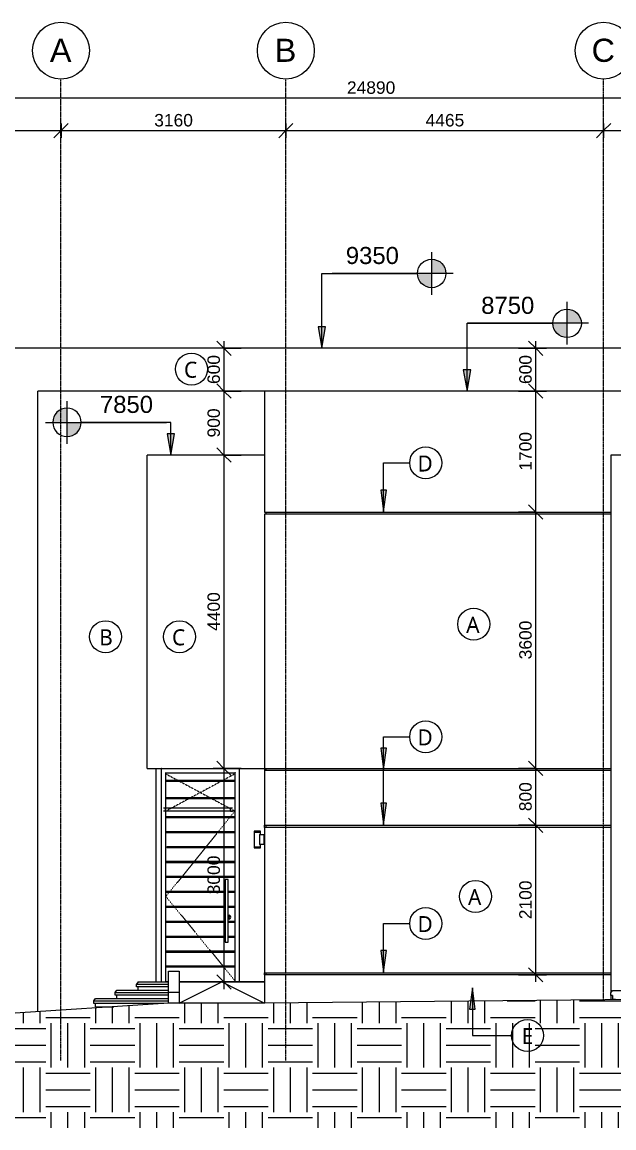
# Model space of a CAD drawing. Header units: millimetres. Extents: x -15568 to 101774, y -1636 to 15232.
# Drawn here: x 26998 to 35314, y -1600 to 13932 of the extents above; entities that cross this region are included whole.
import ezdxf

# ---------------------------------------------------------------- set-up
doc = ezdxf.new("R2010")
doc.units = ezdxf.units.MM
doc.linetypes.add('Dash', pattern=[6, 3, -3])
doc.linetypes.add('Grid Line', pattern=[22.225, 12.7, -3.175, 3.175, -3.175])
for name, color, linetype, lineweight in [('A-ANNO-DIMS', 211, 'Continuous', 9), ('A-ANNO-DIMS-100', 211, 'Continuous', 9), ('A-ANNO-NOTE', 131, 'Continuous', 9), ('A-DETL', 90, 'Continuous', 9), ('A-DETL-GENF', 92, 'Continuous', 9), ('A-DETL-THIN', 151, 'Continuous', 9), ('A-DOOR', 31, 'Continuous', 9), ('A-DOOR-FRAM', 31, 'Continuous', 9), ('A-FLOR-LEVL', 51, 'Continuous', 9), ('A-GENM', 13, 'Continuous', 9), ('A-WALL', 113, 'Continuous', 9), ('E-LITE-EQPM', 33, 'Continuous', 9), ('G-ANNO-DIMS', 111, 'Continuous', 9), ('I-FURN', 30, 'Continuous', 9), ('S-GRID', 1, 'Continuous', 9), ('S-GRID-IDEN', 1, 'Continuous', 9), ('S-STRS', 31, 'Continuous', 9)]:
    doc.layers.add(name, color=color, linetype=linetype, lineweight=lineweight)
doc.styles.add('Arial_2', font='arial.ttf', dxfattribs={"height": 325})
doc.styles.add('Arial_4', font='arial.ttf', dxfattribs={"height": 240})
doc.styles.add('Arial_7', font='arial.ttf', dxfattribs={"height": 175})
doc.styles.add('Lucida Sans Unicode', font='l_10646.ttf', dxfattribs={"height": 225})
doc.dimstyles.new('Ele-dim-100_2', dxfattribs={"dimscale": 304.8, "dimtxt": 178.545395, "dimasz": 0.656168, "dimexe": 0.492126, "dimexo": 0.0625, "dimgap": 0.016404, "dimtad": 1, "dimdec": 0, "dimrnd": 5, "dimzin": 0, "dimdsep": 46, "dimtxsty": 'Arial_7', "dimblk1": 'OBLIQUE', "dimblk2": 'OBLIQUE', "dimsah": 1, "dimcen": 0.09, "dimdle": 0.328084, "dimazin": 0, "dimtfac": 1, "dimtdec": 4, "dimtix": 1, "dimtmove": 0, "dimatfit": 3, "dimfxl": 0.787402, "dimfxlon": 1, "dimtvp": 1, "dimtolj": 1, "dimtzin": 0, "dimarcsym": 2})
doc.dimstyles.new('grid-dim', dxfattribs={"dimscale": 304.8, "dimtxt": 178.545395, "dimasz": 0.656168, "dimexe": 0.328084, "dimexo": 0.0625, "dimgap": 0.016404, "dimtad": 1, "dimdec": 0, "dimzin": 0, "dimdsep": 46, "dimtxsty": 'Arial_7', "dimblk1": 'OBLIQUE', "dimblk2": 'OBLIQUE', "dimsah": 1, "dimcen": 0.09, "dimdle": 0.328084, "dimazin": 0, "dimtfac": 1, "dimtdec": 4, "dimtix": 1, "dimtmove": 0, "dimatfit": 3, "dimfxl": 0.328084, "dimfxlon": 1, "dimtvp": 1, "dimtolj": 1, "dimtzin": 0, "dimarcsym": 2})

# ---------------------------------------------------------------- blocks, each defined once
blk = doc.blocks.new('Double_Aluminum_Door_with_Transom_6328 - TD1-1172526-Elevation-2')
at = {"layer": 'A-DOOR-FRAM'}
for p, q in [((-7028, 2620), (-7028, 2650)), ((-7028, 550), (-7028, 580))]:
    blk.add_line(p, q, dxfattribs=at)
blk = doc.blocks.new('Fabric_Sofa_17232 - Fabric_Sofa_17232-616158-Elevation-2')
at = {"layer": 'I-FURN'}
for p, q in [((-7732, 455), (-7732, 450)), ((-7697, 455), (-7697, 450))]:
    blk.add_line(p, q, dxfattribs=at)
blk = doc.blocks.new('single-sofa-chair - single-sofa-chair-619459-Elevation-2')
at = {"layer": 'I-FURN'}
for p, q in [((-8021, 450), (-8021, 455)), ((-7986, 450), (-7986, 455))]:
    blk.add_line(p, q, dxfattribs=at)
blk = doc.blocks.new('Ramp - Ramp-660691-Elevation-2')
at = {"layer": 'A-FLOR-LEVL'}
blk.add_line((-7028, 450), (-8228, 450), dxfattribs=at)
blk = doc.blocks.new('Generic Models 1 - Generic Models 1-685400-Elevation-2')
at = {"layer": 'A-GENM'}
for p in [(-10213, 30), (-10013, 8750)]:
    blk.add_line(p, (-10213, 8750), dxfattribs=at)
blk = doc.blocks.new('side-projection - side-projection-701340-Elevation-2')
at = {"layer": 'A-GENM'}
for p, q in [((1922, 7850), (-2163, 7850)), ((-2163, 7850), (-2163, 298)), ((1922, 220), (1922, 7850)), ((-1563, 450), (-1563, 7020)), ((-1563, 7020), (1322, 7020)), ((1322, 7020), (1322, 220)), ((-2163, 259), (-2163, 200)), ((-1563, 206), (-1563, 210))]:
    blk.add_line(p, q, dxfattribs=at)
blk = doc.blocks.new('OUTDOOR WALL MOUNTED LIGHT - L11 LED OUTDOOR WALL MOUNTED LIGHT IP65_26W-1026409-Elevation-2')
at = {"layer": 'E-LITE-EQPM'}
for p, q in [((-7173, 2568), (-7173, 2563)), ((-7128, 2568), (-7173, 2568)), ((-7083, 2568), (-7173, 2568)), ((-7173, 2563), (-7083, 2563)), ((-7173, 2560), (-7173, 2556)), ((-7173, 2560), (-7083, 2560)), ((-7173, 2556), (-7083, 2556)), ((-7173, 2553), (-7173, 2348)), ((-7173, 2553), (-7083, 2553)), ((-7171, 2563), (-7171, 2560)), ((-7170, 2556), (-7170, 2553)), ((-7083, 2568), (-7128, 2568)), ((-7098, 2520), (-7035, 2520)), ((-7098, 2520), (-7098, 2380)), ((-7086, 2553), (-7086, 2556)), ((-7084, 2560), (-7084, 2563)), ((-7083, 2563), (-7083, 2568)), ((-7083, 2556), (-7083, 2560)), ((-7083, 2520), (-7083, 2553)), ((-7035, 2520), (-7028, 2520)), ((-7035, 2520), (-7035, 2380)), ((-7173, 2348), (-7083, 2348)), ((-7173, 2345), (-7173, 2341)), ((-7173, 2345), (-7083, 2345)), ((-7173, 2341), (-7083, 2341)), ((-7173, 2338), (-7173, 2332)), ((-7173, 2338), (-7083, 2338)), ((-7173, 2332), (-7083, 2332)), ((-7171, 2341), (-7171, 2338)), ((-7170, 2348), (-7170, 2345)), ((-7035, 2380), (-7098, 2380)), ((-7086, 2345), (-7086, 2348)), ((-7084, 2338), (-7084, 2341)), ((-7083, 2348), (-7083, 2380)), ((-7083, 2341), (-7083, 2345)), ((-7083, 2332), (-7083, 2338)), ((-7037, 2382), (-7037, 2381)), ((-7037, 2381), (-7037, 2382)), ((-7028, 2380), (-7035, 2380))]:
    blk.add_line(p, q, dxfattribs=at)
blk = doc.blocks.new('BEL-TD2-external - TD5-1377337-Elevation-2')
at = {"layer": 'A-DOOR'}
for p, q in [((-8478, 3450), (-8478, 450)), ((-7378, 450), (-7378, 3450)), ((-8413, 450), (-8413, 3385)), ((-8413, 3385), (-7443, 3385)), ((-7443, 3278), (-8413, 3278)), ((-8413, 3268), (-7443, 3268)), ((-7443, 3385), (-7443, 450)), ((-7443, 3038), (-8413, 3038)), ((-8413, 3028), (-7443, 3028)), ((-8413, 2855), (-7443, 2855)), ((-7443, 2850), (-8413, 2850)), ((-7443, 2770), (-8413, 2770)), ((-8413, 2760), (-7443, 2760)), ((-7443, 2560), (-8413, 2560)), ((-8413, 2550), (-7443, 2550)), ((-8400, 2350), (-8400, 2340)), ((-7443, 2350), (-8400, 2350)), ((-8400, 2340), (-7443, 2340)), ((-7443, 2140), (-8413, 2140)), ((-8413, 2130), (-7443, 2130)), ((-7443, 1930), (-8413, 1930)), ((-8413, 1920), (-7443, 1920)), ((-7580, 1891), (-7580, 1011)), ((-7540, 1891), (-7580, 1891)), ((-7540, 1011), (-7540, 1891)), ((-7580, 1720), (-8413, 1720)), ((-8413, 1710), (-7580, 1710)), ((-7443, 1720), (-7540, 1720)), ((-7540, 1710), (-7443, 1710)), ((-7580, 1510), (-8413, 1510)), ((-8413, 1500), (-7580, 1500)), ((-7443, 1510), (-7540, 1510)), ((-7540, 1500), (-7443, 1500)), ((-7580, 1300), (-8413, 1300)), ((-8413, 1290), (-7580, 1290)), ((-7443, 1300), (-7540, 1300)), ((-7540, 1290), (-7443, 1290)), ((-7529, 1348), (-7529, 1372)), ((-7529, 1372), (-7528, 1372)), ((-7528, 1348), (-7529, 1348)), ((-7528, 1372), (-7528, 1348)), ((-7580, 1090), (-8413, 1090)), ((-7443, 1090), (-7540, 1090)), ((-8413, 1080), (-7580, 1080)), ((-7580, 1011), (-7540, 1011)), ((-7540, 1080), (-7443, 1080)), ((-7443, 880), (-8413, 880)), ((-8413, 870), (-7443, 870)), ((-7443, 670), (-8413, 670)), ((-8413, 660), (-7443, 660)), ((-8473, 450), (-8478, 450)), ((-8473, 450), (-8418, 450)), ((-8413, 450), (-8418, 450)), ((-8413, 455), (-8378, 455)), ((-8228, 455), (-7443, 455)), ((-7438, 450), (-7443, 450)), ((-7383, 450), (-7438, 450)), ((-7378, 450), (-7383, 450))]:
    blk.add_line(p, q, dxfattribs=at)
at = {"layer": 'A-DOOR', "linetype": 'Dash'}
for p, q in [((-8413, 3372), (-7443, 2850)), ((-7443, 3372), (-8413, 2850)), ((-7443, 2850), (-8413, 1650)), ((-8413, 1650), (-7428, 450))]:
    blk.add_line(p, q, dxfattribs=at)
at = {"layer": 'A-DOOR'}
for radius, start, end in [(27, 0, 115.8931), (18, 0, 130.9326), (27, 244.1069, 360), (18, 229.0674, 360)]:
    blk.add_arc((-7528, 1360), radius, start, end, dxfattribs=at)
for points, knots in [([(-8473, 3445), (-8474, 3445), (-8474, 3446), (-8475, 3447), (-8476, 3447), (-8476, 3448), (-8476, 3448), (-8477, 3448), (-8477, 3449), (-8477, 3449), (-8477, 3449), (-8478, 3450), (-8478, 3450), (-8478, 3450), (-8478, 3450)], [-1, -1, -1, -1, -0.833333, -0.75, -0.666667, -0.625, -0.583333, -0.5, -0.458333, -0.416667, -0.333333, -0.25, -0.166667, 0, 0, 0, 0]), ([(-7378, 3450), (-7378, 3450), (-7378, 3450), (-7378, 3450), (-7379, 3449), (-7379, 3449), (-7379, 3449), (-7380, 3448), (-7380, 3448), (-7381, 3448), (-7381, 3447), (-7381, 3447), (-7382, 3446), (-7383, 3445), (-7383, 3445)], [0, 0, 0, 0, 0.166667, 0.25, 0.333333, 0.416667, 0.458333, 0.5, 0.583333, 0.666667, 0.708333, 0.75, 0.833333, 1, 1, 1, 1]), ([(-8413, 3385), (-8413, 3385), (-8413, 3385), (-8413, 3385), (-8414, 3386), (-8414, 3386), (-8414, 3386), (-8415, 3387), (-8415, 3387), (-8415, 3387), (-8416, 3388), (-8416, 3388), (-8417, 3389), (-8418, 3390), (-8418, 3390)], [-1, -1, -1, -1, -0.833333, -0.75, -0.666667, -0.583333, -0.541667, -0.5, -0.416667, -0.375, -0.333333, -0.25, -0.166667, 0, 0, 0, 0]), ([(-7438, 3390), (-7439, 3390), (-7439, 3389), (-7440, 3388), (-7441, 3388), (-7441, 3387), (-7441, 3387), (-7442, 3387), (-7442, 3386), (-7442, 3386), (-7442, 3386), (-7443, 3385), (-7443, 3385), (-7443, 3385), (-7443, 3385)], [0, 0, 0, 0, 0.166667, 0.25, 0.333333, 0.375, 0.416667, 0.5, 0.541667, 0.583333, 0.666667, 0.75, 0.833333, 1, 1, 1, 1])]:
    blk.add_open_spline(points, degree=3, knots=knots, dxfattribs=at)
blk = doc.blocks.new('Grid - 100-grid-312781-Elevation-2')
at = {"layer": 'S-GRID-IDEN'}
blk.add_circle((-9888, 13532), 400, dxfattribs=at)
blk = doc.blocks.new('Spot Elevations - Standard-23738-Elevation-2')
at = {"layer": 'G-ANNO-DIMS'}
h = blk.add_hatch(color=256, dxfattribs=at)
edge = h.paths.add_edge_path()
edge.add_line((9346, 3331), (9546, 3331))
edge.add_arc((9346, 3331), 200, 0, 90)
edge.add_line((9346, 3531), (9346, 3331))
h = blk.add_hatch(color=256, dxfattribs=at)
edge = h.paths.add_edge_path()
edge.add_line((9346, 3331), (9146, 3331))
edge.add_arc((9346, 3331), 200, 180, 270)
edge.add_line((9346, 3131), (9346, 3331))
for p, q in [((9346, 3031), (9346, 3631)), ((9646, 3331), (7946, 3331))]:
    blk.add_line(p, q, dxfattribs=at)
blk.add_circle((9346, 3331), 200, dxfattribs=at)
blk = doc.blocks.new('GL-TEXT2 - External finishes-tag 2-777035-Elevation-2')
at = {"layer": 'A-ANNO-NOTE'}
blk.add_circle((-4088, 5475), 225, dxfattribs=at)
blk = doc.blocks.new('DIMBLOCK44-Elevation-2')
at = {"layer": 'A-ANNO-DIMS-100', "transparency": 16777216}
for p, q in [((30075, 9350), (29685, 9350)), ((29835, 9350), (29735, 9450)), ((29835, 9450), (29835, 8750)), ((29835, 9350), (29935, 9250)), ((29835, 9350), (30075, 9350)), ((30075, 8750), (29685, 8750)), ((29835, 8750), (29735, 8850)), ((29835, 8750), (29935, 8650)), ((29835, 8750), (30075, 8750))]:
    blk.add_line(p, q, dxfattribs=at)
at = {"layer": 'A-ANNO-DIMS-100', "color": 0, "transparency": 16777216, "insert": (29603, 8848), "char_height": 175, "width": 484.54, "attachment_point": 1, "rotation": 90, "line_spacing_factor": 0.941778, "style": 'Arial_7'}
blk.add_mtext('600', dxfattribs=at)
blk = doc.blocks.new('_Oblique')
at = {"color": 0, "linetype": 'ByBlock', "lineweight": -2}
blk.add_line((-0.5, -0.5), (0.5, 0.5), dxfattribs=at)
blk = doc.blocks.new('DIMBLOCK45-Elevation-2')
at = {"layer": 'A-ANNO-DIMS-100', "transparency": 16777216}
for p, q in [((30075, 8750), (29685, 8750)), ((29835, 8750), (29735, 8850)), ((29835, 8750), (29835, 7850)), ((29835, 8750), (29935, 8650)), ((29835, 8750), (30075, 8750)), ((29835, 7850), (29735, 7950)), ((30075, 7850), (29685, 7850)), ((29835, 7850), (29935, 7750)), ((29835, 7850), (30075, 7850))]:
    blk.add_line(p, q, dxfattribs=at)
at = {"layer": 'A-ANNO-DIMS-100', "color": 0, "transparency": 16777216, "insert": (29603, 8098), "char_height": 175, "width": 484.54, "attachment_point": 1, "rotation": 90, "line_spacing_factor": 0.941778, "style": 'Arial_7'}
blk.add_mtext('900', dxfattribs=at)
blk = doc.blocks.new('DIMBLOCK46-Elevation-2')
at = {"layer": 'A-ANNO-DIMS-100', "transparency": 16777216}
for p, q in [((29835, 7850), (29735, 7950)), ((30075, 7850), (29685, 7850)), ((29835, 7850), (29835, 3450)), ((29835, 7850), (29935, 7750)), ((29835, 7850), (30075, 7850)), ((30075, 3450), (29685, 3450)), ((29835, 3450), (29735, 3550)), ((29835, 3450), (29935, 3350)), ((29835, 3450), (30075, 3450))]:
    blk.add_line(p, q, dxfattribs=at)
at = {"layer": 'A-ANNO-DIMS-100', "color": 0, "transparency": 16777216, "insert": (29603, 5381), "char_height": 175, "width": 646.06, "attachment_point": 1, "rotation": 90, "line_spacing_factor": 0.941778, "style": 'Arial_7'}
blk.add_mtext('4400', dxfattribs=at)
blk = doc.blocks.new('DIMBLOCK47-Elevation-2')
at = {"layer": 'A-ANNO-DIMS-100', "transparency": 16777216}
for p, q in [((30075, 3450), (29685, 3450)), ((29835, 3450), (29735, 3550)), ((29835, 3450), (29835, 350)), ((29835, 3450), (29935, 3350)), ((29835, 3450), (30075, 3450)), ((29835, 450), (29735, 550)), ((30075, 450), (29685, 450)), ((29835, 450), (29935, 350)), ((29835, 450), (30075, 450))]:
    blk.add_line(p, q, dxfattribs=at)
at = {"layer": 'A-ANNO-DIMS-100', "color": 0, "transparency": 16777216, "insert": (29603, 1681), "char_height": 175, "width": 646.06, "attachment_point": 1, "rotation": 90, "line_spacing_factor": 0.941778, "style": 'Arial_7'}
blk.add_mtext('3000', dxfattribs=at)
blk = doc.blocks.new('DIMBLOCK48-Elevation-2')
at = {"layer": 'A-ANNO-DIMS-100', "transparency": 16777216}
for p, q in [((33976, 2650), (34366, 2650)), ((34216, 2650), (33976, 2650)), ((34216, 2650), (34116, 2750)), ((34216, 450), (34216, 2650)), ((34216, 2650), (34316, 2550)), ((34216, 550), (34116, 650)), ((33976, 550), (34366, 550)), ((34216, 550), (33976, 550)), ((34216, 550), (34316, 450))]:
    blk.add_line(p, q, dxfattribs=at)
at = {"layer": 'A-ANNO-DIMS-100', "color": 0, "transparency": 16777216, "insert": (33984, 1331), "char_height": 175, "width": 646.06, "attachment_point": 1, "rotation": 90, "line_spacing_factor": 0.941778, "style": 'Arial_7'}
blk.add_mtext('2100', dxfattribs=at)
blk = doc.blocks.new('DIMBLOCK49-Elevation-2')
at = {"layer": 'A-ANNO-DIMS-100', "transparency": 16777216}
for p, q in [((33976, 3450), (34366, 3450)), ((34216, 3450), (33976, 3450)), ((34216, 3450), (34116, 3550)), ((34216, 2650), (34216, 3450)), ((34216, 3450), (34316, 3350)), ((33976, 2650), (34366, 2650)), ((34216, 2650), (33976, 2650)), ((34216, 2650), (34116, 2750)), ((34216, 2650), (34316, 2550))]:
    blk.add_line(p, q, dxfattribs=at)
at = {"layer": 'A-ANNO-DIMS-100', "color": 0, "transparency": 16777216, "insert": (33984, 2848), "char_height": 175, "width": 484.54, "attachment_point": 1, "rotation": 90, "line_spacing_factor": 0.941778, "style": 'Arial_7'}
blk.add_mtext('800', dxfattribs=at)
blk = doc.blocks.new('DIMBLOCK50-Elevation-2')
at = {"layer": 'A-ANNO-DIMS-100', "transparency": 16777216}
for p, q in [((34216, 7050), (34116, 7150)), ((33976, 7050), (34366, 7050)), ((34216, 7050), (33976, 7050)), ((34216, 3450), (34216, 7050)), ((34216, 7050), (34316, 6950)), ((33976, 3450), (34366, 3450)), ((34216, 3450), (33976, 3450)), ((34216, 3450), (34116, 3550)), ((34216, 3450), (34316, 3350))]:
    blk.add_line(p, q, dxfattribs=at)
at = {"layer": 'A-ANNO-DIMS-100', "color": 0, "transparency": 16777216, "insert": (33984, 4981), "char_height": 175, "width": 646.06, "attachment_point": 1, "rotation": 90, "line_spacing_factor": 0.941778, "style": 'Arial_7'}
blk.add_mtext('3600', dxfattribs=at)
blk = doc.blocks.new('DIMBLOCK51-Elevation-2')
at = {"layer": 'A-ANNO-DIMS-100', "transparency": 16777216}
for p, q in [((33976, 8750), (34366, 8750)), ((34216, 8750), (33976, 8750)), ((34216, 8750), (34116, 8850)), ((34216, 7050), (34216, 8750)), ((34216, 8750), (34316, 8650)), ((34216, 7050), (34116, 7150)), ((33976, 7050), (34366, 7050)), ((34216, 7050), (33976, 7050)), ((34216, 7050), (34316, 6950))]:
    blk.add_line(p, q, dxfattribs=at)
at = {"layer": 'A-ANNO-DIMS-100', "color": 0, "transparency": 16777216, "insert": (33984, 7631), "char_height": 175, "width": 646.06, "attachment_point": 1, "rotation": 90, "line_spacing_factor": 0.941778, "style": 'Arial_7'}
blk.add_mtext('1700', dxfattribs=at)
blk = doc.blocks.new('DIMBLOCK52-Elevation-2')
at = {"layer": 'A-ANNO-DIMS-100', "transparency": 16777216}
for p, q in [((33976, 9350), (34366, 9350)), ((34216, 9350), (33976, 9350)), ((34216, 9350), (34116, 9450)), ((34216, 8750), (34216, 9450)), ((34216, 9350), (34316, 9250)), ((33976, 8750), (34366, 8750)), ((34216, 8750), (33976, 8750)), ((34216, 8750), (34116, 8850)), ((34216, 8750), (34316, 8650))]:
    blk.add_line(p, q, dxfattribs=at)
at = {"layer": 'A-ANNO-DIMS-100', "color": 0, "transparency": 16777216, "insert": (33984, 8848), "char_height": 175, "width": 484.54, "attachment_point": 1, "rotation": 90, "line_spacing_factor": 0.941778, "style": 'Arial_7'}
blk.add_mtext('600', dxfattribs=at)
blk = doc.blocks.new('DIMBLOCK65-Elevation-2')
at = {"layer": 'A-ANNO-DIMS-100', "transparency": 16777216}
for p, q in [((25355, 12409), (25455, 12509)), ((25355, 12509), (25355, 12309)), ((25355, 12409), (25355, 12509)), ((27545, 12409), (27645, 12509)), ((27545, 12509), (27545, 12309)), ((27545, 12409), (27545, 12509)), ((25355, 12409), (25255, 12309)), ((25355, 12409), (27545, 12409)), ((27545, 12409), (27445, 12309))]:
    blk.add_line(p, q, dxfattribs=at)
at = {"layer": 'A-ANNO-DIMS-100', "color": 0, "transparency": 16777216, "insert": (26180, 12642), "char_height": 175, "width": 646.06, "attachment_point": 1, "line_spacing_factor": 0.941778, "style": 'Arial_7'}
blk.add_mtext('2190', dxfattribs=at)
blk = doc.blocks.new('DIMBLOCK66-Elevation-2')
at = {"layer": 'A-ANNO-DIMS-100', "transparency": 16777216}
for p, q in [((27545, 12409), (27645, 12509)), ((27545, 12509), (27545, 12309)), ((27545, 12409), (27545, 12509)), ((30705, 12409), (30805, 12509)), ((30705, 12509), (30705, 12309)), ((30705, 12409), (30705, 12509)), ((27545, 12409), (27445, 12309)), ((27545, 12409), (30705, 12409)), ((30705, 12409), (30605, 12309))]:
    blk.add_line(p, q, dxfattribs=at)
at = {"layer": 'A-ANNO-DIMS-100', "color": 0, "transparency": 16777216, "insert": (28855, 12642), "char_height": 175, "width": 646.06, "attachment_point": 1, "line_spacing_factor": 0.941778, "style": 'Arial_7'}
blk.add_mtext('3160', dxfattribs=at)
blk = doc.blocks.new('DIMBLOCK67-Elevation-2')
at = {"layer": 'A-ANNO-DIMS-100', "transparency": 16777216}
for p, q in [((30705, 12409), (30805, 12509)), ((30705, 12509), (30705, 12309)), ((30705, 12409), (30705, 12509)), ((35170, 12409), (35270, 12509)), ((35170, 12509), (35170, 12309)), ((35170, 12409), (35170, 12509)), ((30705, 12409), (30605, 12309)), ((30705, 12409), (35170, 12409)), ((35170, 12409), (35070, 12309))]:
    blk.add_line(p, q, dxfattribs=at)
at = {"layer": 'A-ANNO-DIMS-100', "color": 0, "transparency": 16777216, "insert": (32668, 12642), "char_height": 175, "width": 646.06, "attachment_point": 1, "line_spacing_factor": 0.941778, "style": 'Arial_7'}
blk.add_mtext('4465', dxfattribs=at)
blk = doc.blocks.new('DIMBLOCK68-Elevation-2')
at = {"layer": 'A-ANNO-DIMS-100', "transparency": 16777216}
for p, q in [((35170, 12409), (35270, 12509)), ((35170, 12509), (35170, 12309)), ((35170, 12409), (35170, 12509)), ((37970, 12409), (38070, 12509)), ((37970, 12509), (37970, 12309)), ((37970, 12409), (37970, 12509)), ((35170, 12409), (35070, 12309)), ((35170, 12409), (37970, 12409)), ((37970, 12409), (37870, 12309))]:
    blk.add_line(p, q, dxfattribs=at)
at = {"layer": 'A-ANNO-DIMS-100', "color": 0, "transparency": 16777216, "insert": (36300, 12642), "char_height": 175, "width": 646.06, "attachment_point": 1, "line_spacing_factor": 0.941778, "style": 'Arial_7'}
blk.add_mtext('2800', dxfattribs=at)
blk = doc.blocks.new('DIMBLOCK71-Elevation-2')
at = {"layer": 'A-ANNO-DIMS-100', "transparency": 16777216}
for p, q in [((19455, 12868), (19555, 12968)), ((19455, 12968), (19455, 12768)), ((19455, 12868), (19455, 12968)), ((44345, 12868), (44445, 12968)), ((44345, 12968), (44345, 12768)), ((44345, 12868), (44345, 12968)), ((19355, 12868), (44445, 12868)), ((19455, 12868), (19355, 12768)), ((44345, 12868), (44245, 12768))]:
    blk.add_line(p, q, dxfattribs=at)
at = {"layer": 'A-ANNO-DIMS-100', "color": 0, "transparency": 16777216, "insert": (31563, 13100), "char_height": 175, "width": 807.57, "attachment_point": 1, "line_spacing_factor": 0.941778, "style": 'Arial_7'}
blk.add_mtext('24890', dxfattribs=at)

msp = doc.modelspace()

# ---------------------------------------------------------------- hatches: boundary and pattern name
at = {"layer": 'A-ANNO-NOTE'}
for points in [[(32078.4, 7059.4), (32117.9, 7359.4), (32038.9, 7359.4)], [(32078.4, 3434.8), (32117.9, 3734.8), (32038.9, 3734.8)], [(32078.4, 2659.4), (32117.9, 2959.4), (32038.9, 2959.4)], [(32078.4, 589.4), (32117.9, 889.4), (32038.9, 889.4)], [(33326.1, 365.3), (33286.6, 65.3), (33365.6, 65.3)]]:
    msp.add_hatch(color=256, dxfattribs=at).paths.add_polyline_path(points)
at = {"layer": 'A-DETL-GENF'}
h = msp.add_hatch(dxfattribs=at)
h.set_pattern_fill('FP_5', color=8, style=0, pattern_type=2)
h.set_pattern_definition([(0, (33580.17, 1200), (625, 625), [625, -625]), (0, (33580.17, 1434.4), (625, 625), [625, -625]), (0, (33580.17, 1668.75), (625, 625), [625, -625]), (90, (33658.3, 1746.9), (-625, 625), [625, -625]), (90, (33892.67, 1746.9), (-625, 625), [625, -625]), (90, (34127.04, 1746.9), (-625, 625), [625, -625])])
h.paths.add_polyline_path([(51086.8, -1600), (51988.4, -1600), (51988.4, 300), (50554.6, 300), (50554.6, -180.7), (50479.6, -180.7), (50479.6, -229.3), (50414.6, -120.7), (50414.6, -180.7), (50354.6, -180.7), (50354.6, 300), (47054.6, 300), (44569.6, 220), (37189.3, 219.6), (30404.6, 150), (29054.6, 150), (26754.6, 0), (19554.6, 0), (19554.6, -427.2), (19479.6, -427.2), (19479.6, -475.7), (19414.6, -367.2), (19414.6, -427.2), (19354.6, -427.2), (19354.6, 0), (19154.6, 0), (19154.6, -1600), (50354.6, -1600)])
at = {"layer": 'G-ANNO-DIMS'}
for points in [[(31210.2, 9350), (31263.1, 9650), (31157.3, 9650)], [(33251.5, 8750), (33304.4, 9050), (33198.6, 9050)], [(29088, 7850), (29140.9, 8150), (29035.1, 8150)]]:
    msp.add_hatch(color=256, dxfattribs=at).paths.add_polyline_path(points)

# ---------------------------------------------------------------- linework, layer by layer
at = {"layer": 'A-ANNO-NOTE'}
for p, q in [((32078.4, 7740.7), (32444.6, 7740.7)), ((32078.4, 7059.4), (32078.4, 7740.7)), ((32117.9, 7359.4), (32038.9, 7359.4)), ((32038.9, 7359.4), (32078.4, 7059.4)), ((32078.4, 7059.4), (32117.9, 7359.4)), ((32078.4, 3893.1), (32444.6, 3893.1)), ((32078.4, 3434.8), (32078.4, 3893.1)), ((32078.4, 3893.1), (32444.6, 3893.1)), ((32078.4, 2659.4), (32078.4, 3893.1)), ((32117.9, 3734.8), (32038.9, 3734.8)), ((32038.9, 3734.8), (32078.4, 3434.8)), ((32078.4, 3434.8), (32117.9, 3734.8)), ((32117.9, 2959.4), (32038.9, 2959.4)), ((32038.9, 2959.4), (32078.4, 2659.4)), ((32078.4, 2659.4), (32117.9, 2959.4)), ((32078.4, 1270.7), (32444.6, 1270.7)), ((32078.4, 589.4), (32078.4, 1270.7)), ((32117.9, 889.4), (32038.9, 889.4)), ((32038.9, 889.4), (32078.4, 589.4)), ((32078.4, 589.4), (32117.9, 889.4)), ((33326.1, 365.3), (33286.6, 65.3)), ((33365.6, 65.3), (33326.1, 365.3)), ((33326.1, 365.3), (33326.1, -301.8)), ((33286.6, 65.3), (33365.6, 65.3)), ((33326.1, -301.8), (33874.7, -301.8))]:
    msp.add_line(p, q, dxfattribs=at)
at = {"layer": 'A-DETL'}
for p, q in [((28984.6, 2895), (29954.6, 2895)), ((29014.6, 2850), (29014.6, 2895)), ((29924.6, 2850), (29924.6, 2895))]:
    msp.add_line(p, q, dxfattribs=at)
at = {"layer": 'A-DETL-THIN'}
for p, q in [((29014.6, 2850), (28984.6, 2850)), ((29014.6, 2850), (29014.6, 2895)), ((29924.6, 2850), (29924.6, 2895)), ((29924.6, 2850), (29954.6, 2850)), ((29204.6, 150), (29804.6, 450)), ((29804.6, 450), (30404.6, 150)), ((37229.6, 220), (30404.6, 150)), ((29054.6, 150), (26754.6, 0)), ((30404.6, 150), (29054.6, 150))]:
    msp.add_line(p, q, dxfattribs=at)
at = {"layer": 'A-WALL'}
for p, q in [((42469.6, 9350), (26219.6, 9350)), ((43212.3, 8750), (27419.6, 8750)), ((30404.6, 8750), (30404.6, 7050)), ((30404.6, 7850), (28754.4, 7850)), ((28754.4, 3450), (28754.4, 7850)), ((30404.6, 7050), (35269.6, 7050)), ((35269.6, 7020), (30404.6, 7020)), ((30404.6, 7020), (30404.6, 2650)), ((30424.6, 7050), (30424.6, 7020)), ((28754.4, 3450), (35269.6, 3450)), ((28879.4, 3450), (28879.4, 450)), ((35269.6, 3420), (30404.6, 3420)), ((30424.6, 3450), (30424.6, 3420)), ((30404.6, 2650), (35269.6, 2650)), ((30424.6, 2650), (30424.6, 2620)), ((35269.6, 2620), (30404.6, 2620)), ((30404.6, 2620), (30404.6, 580)), ((29054.6, 150), (29054.6, 600.6)), ((29054.6, 600.6), (29204.6, 600.6)), ((29204.6, 600.6), (29204.6, 150)), ((30404.6, 580), (35269.6, 580)), ((35269.6, 550), (30404.6, 550)), ((30404.6, 550), (30404.6, 150)), ((30424.6, 580), (30424.6, 550)), ((29204.6, 300.6), (29054.6, 300.6))]:
    msp.add_line(p, q, dxfattribs=at)
at = {"layer": 'G-ANNO-DIMS'}
for p, q in [((31210.2, 10401.3), (32554.4, 10401.3)), ((31210.2, 9350), (31210.2, 10401.3)), ((31263.1, 9650), (31157.3, 9650)), ((31157.3, 9650), (31210.2, 9350)), ((31210.2, 9350), (31263.1, 9650)), ((33251.5, 9701.2), (34456.8, 9701.2)), ((33251.5, 8750), (33251.5, 9701.2)), ((33304.4, 9050), (33198.6, 9050)), ((33198.6, 9050), (33251.5, 8750)), ((33251.5, 8750), (33304.4, 9050)), ((29088, 8309.7), (27829.3, 8309.7)), ((29088, 7850), (29088, 8309.7)), ((29140.9, 8150), (29035.1, 8150)), ((29035.1, 8150), (29088, 7850)), ((29088, 7850), (29140.9, 8150))]:
    msp.add_line(p, q, dxfattribs=at)
at = {"layer": 'S-GRID', "linetype": 'Grid Line'}
for p, q in [((27544.6, -653.8), (27544.6, 13132.2)), ((30704.6, -653.8), (30704.6, 13132.2)), ((35169.6, 200), (35169.6, 13132.2))]:
    msp.add_line(p, q, dxfattribs=at)
at = {"layer": 'S-STRS'}
for p, q in [((28304.4, 301.6), (28329.4, 333.3)), ((28329.4, 333.3), (29054.6, 333.3)), ((28629.4, 450), (28604.4, 418.2)), ((28604.4, 418.2), (29054.6, 418.2)), ((28604.4, 412.3), (28604.4, 418.2)), ((28604.4, 379.2), (28604.4, 412.3)), ((29054.6, 379.2), (28604.4, 379.2)), ((28629.4, 450), (29054.6, 450)), ((28629.4, 333.3), (28629.4, 379.2)), ((29204.6, 450), (30404.6, 450)), ((35269.6, 298.2), (35294.6, 330)), ((35294.6, 330), (35569.6, 330)), ((28004.4, 184.9), (28029.4, 216.7)), ((28004.4, 184.9), (29054.6, 184.9)), ((28004.4, 179), (28004.4, 184.9)), ((28004.4, 145.8), (28004.4, 179)), ((28029.4, 216.7), (29054.6, 216.7)), ((28304.4, 301.6), (29054.6, 301.6)), ((28304.4, 295.6), (28304.4, 301.6)), ((28304.4, 262.5), (28304.4, 295.6)), ((29054.6, 262.5), (28304.4, 262.5)), ((28329.4, 216.7), (28329.4, 262.5)), ((35269.6, 292.3), (35269.6, 298.2)), ((35269.6, 259.2), (35269.6, 292.3)), ((35294.6, 259.2), (35269.6, 259.2)), ((35294.6, 259.2), (35294.6, 210)), ((35294.6, 210), (35334.6, 210)), ((28990.7, 145.8), (28004.4, 145.8)), ((28029.4, 100), (28029.4, 145.8)), ((28029.4, 100), (28288, 100))]:
    msp.add_line(p, q, dxfattribs=at)

# ---------------------------------------------------------------- block references
at = {"layer": 'A-ANNO-NOTE'}
for p in [(33466.9, 3583.2), (36758, 2265.7), (37432.5, 0), (32259.2, -175.6), (33298.3, -175.6), (36758, -1581.9), (37458, -3823.6), (36758, -4204.3), (38188, -5776.8)]:
    msp.add_blockref('GL-TEXT2 - External finishes-tag 2-777035-Elevation-2', p, dxfattribs=at)
at = {"layer": 'A-DOOR'}
for name in ['BEL-TD2-external - TD5-1377337-Elevation-2', 'Double_Aluminum_Door_with_Transom_6328 - TD1-1172526-Elevation-2']:
    msp.add_blockref(name, (37432.5, 0), dxfattribs=at)
at = {"layer": 'A-FLOR-LEVL'}
msp.add_blockref('Ramp - Ramp-660691-Elevation-2', (37432.5, 0), dxfattribs=at)
at = {"layer": 'A-GENM'}
for name in ['Generic Models 1 - Generic Models 1-685400-Elevation-2', 'side-projection - side-projection-701340-Elevation-2']:
    msp.add_blockref(name, (37432.5, 0), dxfattribs=at)
at = {"layer": 'E-LITE-EQPM'}
msp.add_blockref('OUTDOOR WALL MOUNTED LIGHT - L11 LED OUTDOOR WALL MOUNTED LIGHT IP65_26W-1026409-Elevation-2', (37432.5, 0), dxfattribs=at)
at = {"layer": 'G-ANNO-DIMS'}
for p in [(23408.3, 7070.7), (25310.8, 6370.6)]:
    msp.add_blockref('Spot Elevations - Standard-23738-Elevation-2', p, dxfattribs=at)
at = {"layer": 'G-ANNO-DIMS', "extrusion": (0, 0, -1)}
msp.add_blockref('Spot Elevations - Standard-23738-Elevation-2', (-36975.4, 4979.1), dxfattribs=at)
at = {"layer": 'I-FURN'}
for name in ['single-sofa-chair - single-sofa-chair-619459-Elevation-2', 'Fabric_Sofa_17232 - Fabric_Sofa_17232-616158-Elevation-2']:
    msp.add_blockref(name, (37432.5, 0), dxfattribs=at)
at = {"layer": 'S-GRID-IDEN'}
for p in [(37432.5, 0), (40592.5, 0), (45057.5, 0)]:
    msp.add_blockref('Grid - 100-grid-312781-Elevation-2', p, dxfattribs=at)

# ---------------------------------------------------------------- texts
at = {"layer": 'A-ANNO-NOTE', "char_height": 225, "attachment_point": 1, "style": 'Lucida Sans Unicode'}
for s, insert, width in [('C', (29273.3, 9161.9), 264.557), ('D', (32554.4, 7844.4), 288.607), ('A', (33238.9, 5578.7), 264.557), ('B', (28082.1, 5403.1), 224.472), ('C', (29104.7, 5403.1), 264.557), ('D', (32554.4, 3996.8), 288.607), ('A', (33264.4, 1755.1), 264.557), ('D', (32554.4, 1374.4), 288.607), ('E', (34017.4, -198), 208.439)]:
    msp.add_mtext(s, dxfattribs=dict(at, insert=insert, width=width))
at = {"layer": 'G-ANNO-DIMS', "char_height": 240, "width": 893.244, "attachment_point": 1, "line_spacing_factor": 0.941778, "style": 'Arial_4'}
for s, insert in [('9350', (31547.2, 10774.2)), ('8750', (33449.7, 10074.1)), ('7850', (28092.1, 8682.6))]:
    msp.add_mtext(s, dxfattribs=dict(at, insert=insert))

# ---------------------------------------------------------------- dimensions: what is measured, and where the dimension line sits
at = {"layer": 'A-ANNO-DIMS'}
for base, p1, p2, override, picture, middle in [((44344.6, 12867.5), (19454.6, 12967.5), (44344.6, 12967.5), {"dimpost": '<>', "dimfxl": 24889.999246}, 'DIMBLOCK71-Elevation-2', (31899.6, 12961.9)), ((27544.6, 12409.4), (25354.6, 12509.4), (27544.6, 12509.4), {"dimpost": '<>', "dimfxl": 2190.038539}, 'DIMBLOCK65-Elevation-2', (26449.6, 12503.8)), ((30704.6, 12409.4), (27544.6, 12509.4), (30704.6, 12509.4), {"dimpost": '<>', "dimfxl": 3160.000082}, 'DIMBLOCK66-Elevation-2', (29124.6, 12503.8)), ((35169.6, 12409.4), (30704.6, 12509.4), (35169.6, 12509.4), {"dimpost": '<>', "dimfxl": 4464.999918}, 'DIMBLOCK67-Elevation-2', (32937.1, 12503.8)), ((37969.6, 12409.4), (35169.6, 12509.4), (37969.6, 12509.4), {"dimpost": '<>', "dimfxl": 2800}, 'DIMBLOCK68-Elevation-2', (36569.6, 12503.8))]:
    dim = msp.add_linear_dim(base=base, p1=p1, p2=p2, dimstyle='grid-dim', override=override, dxfattribs=at)
    dim.commit()
    dim.dimension.update_dxf_attribs({"geometry": picture, "text_midpoint": middle})
for base, p1, p2, override, picture, middle in [((29835.1, 8750), (30075.1, 9350), (30075.1, 8750), {"dimpost": '<>', "dimfxl": 600}, 'DIMBLOCK44-Elevation-2', (29740.7, 9050)), ((34215.7, 9350), (33975.7, 8750), (33975.7, 9350), {"dimpost": '<>', "dimfxl": 600}, 'DIMBLOCK52-Elevation-2', (34121.4, 9050)), ((29835.1, 7850), (30075.1, 8750), (30075.1, 7850), {"dimpost": '<>', "dimfxl": 900}, 'DIMBLOCK45-Elevation-2', (29740.7, 8300)), ((34215.7, 8750), (33975.7, 7050), (33975.7, 8750), {"dimpost": '<>', "dimfxl": 1700}, 'DIMBLOCK51-Elevation-2', (34121.4, 7900)), ((29835.1, 3450), (30075.1, 7850), (30075.1, 3450), {"dimpost": '<>', "dimfxl": 4400}, 'DIMBLOCK46-Elevation-2', (29740.7, 5650)), ((34215.7, 7050), (33975.7, 3450), (33975.7, 7050), {"dimpost": '<>', "dimfxl": 3600}, 'DIMBLOCK50-Elevation-2', (34121.3, 5250)), ((29835.1, 450), (30075.1, 3450), (30075.1, 450), {"dimpost": '<>', "dimfxl": 3000}, 'DIMBLOCK47-Elevation-2', (29740.7, 1950)), ((34215.7, 3450), (33975.7, 2650), (33975.7, 3450), {"dimpost": '<>', "dimfxl": 800}, 'DIMBLOCK49-Elevation-2', (34121.4, 3050)), ((34215.7, 2650), (33975.7, 550), (33975.7, 2650), {"dimpost": '<>', "dimfxl": 2100}, 'DIMBLOCK48-Elevation-2', (34121.4, 1600))]:
    dim = msp.add_linear_dim(base=base, p1=p1, p2=p2, angle=90, dimstyle='Ele-dim-100_2', override=override, dxfattribs=at)
    dim.commit()
    dim.dimension.update_dxf_attribs({"geometry": picture, "text_midpoint": middle})

# ---------------------------------------------------------------- next in the draw order: texts
at = {"layer": 'S-GRID-IDEN', "char_height": 325, "attachment_point": 1, "style": 'Arial_2', "bg_fill": 3, "box_fill_scale": 1.25, "bg_fill_color": 256, "bg_fill_true_color": 13158600, "bg_fill_transparency": 0}
for s, insert, width in [('A', (27389, 13699), 368.776), ('B', (30549, 13699), 368.776), ('C', (35001, 13699), 400.844)]:
    msp.add_mtext(s, dxfattribs=dict(at, insert=insert, width=width))

doc.saveas('drawing.dxf')
